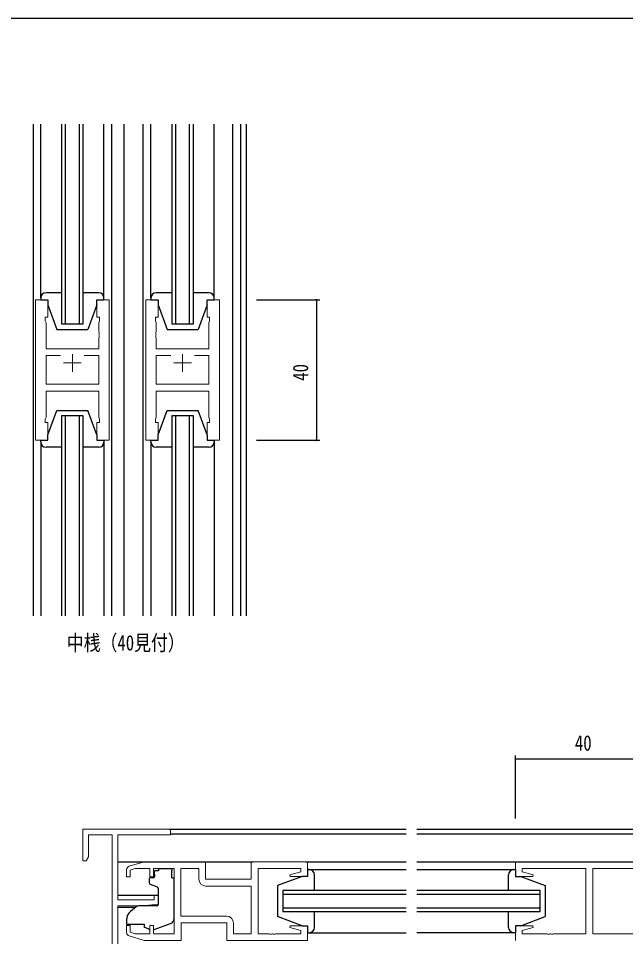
# Model space of a CAD drawing. Units: millimetres, scale not verified. Extents: x -397 to 397, y -282 to 282.
# Drawn here: x -217.6 to -44.6, y 17.9 to 279.3 of the extents above; entities that cross this region are included whole.
import ezdxf
from ezdxf.enums import TextEntityAlignment as Align

# ---------------------------------------------------------------- set-up
doc = ezdxf.new("R2010")
doc.units = ezdxf.units.MM
doc.header["$LTSCALE"] = 2
for name, color, linetype in [('0-1_USER1', 3, 'Continuous'), ('0-3_YKK_12', 2, 'Continuous'), ('0-4_YKK_13', 4, 'Continuous'), ('0-6_YKK_D', 6, 'Continuous'), ('0-7_YKK_ZWAK', 7, 'Continuous')]:
    doc.layers.add(name, color=color, linetype=linetype)
doc.layers.add('0-2_YKK_11', color=7, linetype='Continuous', lineweight=18)
doc.styles.add('ＭＳ ゴシック', font='')
doc.styles.get('ＭＳ ゴシック').set_extended_font_data('MS Gothic')

msp = doc.modelspace()

# ---------------------------------------------------------------- linework, layer by layer
at = {"layer": '0-2_YKK_11', "color": 2}
for p, q in [((-202.194, 183.729), (-202.194, 178.729)), ((-170.794, 183.729), (-170.794, 178.729)), ((-199.694, 181.229), (-204.694, 181.229)), ((-173.294, 181.229), (-168.294, 181.229))]:
    msp.add_line(p, q, dxfattribs=at)
at = {"layer": '0-2_YKK_11'}
for p, q in [((-198.844, 183.299), (-194.694, 183.299)), ((-174.145, 183.299), (-178.294, 183.299))]:
    msp.add_line(p, q, dxfattribs=at)
for points in [[(-191.694, 199.229), (-191.694, 159.229), (-195.194, 159.229), (-195.194, 164.229), (-194.494, 164.229), (-194.494, 165.229), (-194.694, 165.779), (-194.694, 173.229), (-209.694, 173.229), (-209.694, 165.779), (-209.894, 165.229), (-209.894, 164.229), (-209.194, 164.229), (-209.194, 159.229), (-212.694, 159.229), (-212.694, 199.229), (-209.194, 199.229), (-209.194, 194.229), (-209.894, 194.229), (-209.894, 193.229), (-209.694, 192.68), (-209.694, 185.229), (-194.694, 185.229), (-194.694, 188.271), (-194.574, 188.454), (-194.574, 189.004), (-194.694, 189.188), (-194.694, 189.271), (-194.574, 189.454), (-194.574, 190.004), (-194.694, 190.188), (-194.694, 192.68), (-194.494, 193.229), (-194.494, 194.229), (-195.194, 194.229), (-195.194, 199.229)], [(-181.294, 199.229), (-181.294, 159.229), (-177.794, 159.229), (-177.794, 164.229), (-178.494, 164.229), (-178.494, 165.229), (-178.294, 165.779), (-178.294, 173.229), (-163.294, 173.229), (-163.294, 165.779), (-163.094, 165.229), (-163.094, 164.229), (-163.794, 164.229), (-163.794, 159.229), (-160.294, 159.229), (-160.294, 199.229), (-163.794, 199.229), (-163.794, 194.229), (-163.094, 194.229), (-163.094, 193.229), (-163.294, 192.68), (-163.294, 185.229), (-178.294, 185.229), (-178.294, 188.271), (-178.414, 188.454), (-178.414, 189.004), (-178.294, 189.188), (-178.294, 189.271), (-178.414, 189.454), (-178.414, 190.004), (-178.294, 190.188), (-178.294, 192.68), (-178.494, 193.229), (-178.494, 194.229), (-177.794, 194.229), (-177.794, 199.229)], [(-37.903, 18.739), (-37.903, 37.279), (-53.973, 37.279), (-53.973, 18.739)]]:
    msp.add_lwpolyline(points, close=True, dxfattribs=at)
for points in [[(-198.844, 183.299), (-194.694, 183.299), (-194.694, 175.159), (-209.694, 175.159), (-209.694, 183.299), (-205.545, 183.299)], [(-174.145, 183.299), (-178.294, 183.299), (-178.294, 175.159), (-163.294, 175.159), (-163.294, 183.299), (-167.444, 183.299)], [(-184.323, 12.809), (-184.323, 11.709), (-189.223, 11.709), (-189.223, 26.709), (-182.223, 26.709), (-177.723, 27.103), (-177.723, 29.709), (-178.923, 29.709), (-178.923, 28.409), (-189.223, 28.409), (-189.223, 46.879), (-174.223, 46.879), (-174.223, 48.509), (-199.223, 48.509), (-199.223, 39.509), (-198.223, 39.509), (-197.593, 40.6), (-197.593, 46.879), (-190.853, 46.879)], [(-190.853, 46.879), (-190.853, -19.861), (-197.593, -19.861), (-197.593, -13.582), (-198.223, -12.491), (-199.223, -12.491), (-199.223, -16.033), (-199.103, -16.216), (-199.103, -16.766), (-199.223, -16.949), (-199.223, -17.033), (-199.103, -17.216), (-199.103, -17.766), (-199.223, -17.949), (-199.223, -21.491), (-174.223, -21.491), (-174.223, -19.861), (-189.223, -19.861), (-189.223, 10.509), (-177.723, 10.509)], [(-186.723, 19.053), (-186.723, 21.109), (-185.723, 21.109), (-185.723, 19.157), (-184.328, 18.739), (-180.123, 18.739), (-180.123, 21.109), (-179.123, 21.109), (-179.123, 18.739), (-173.223, 18.739), (-173.223, 37.279), (-179.123, 37.279), (-179.123, 34.909), (-180.123, 34.909), (-180.123, 37.279), (-184.328, 37.279), (-185.723, 36.861), (-185.723, 34.909), (-186.723, 34.909), (-186.723, 36.965)], [(-186.01, 37.923), (-181.723, 39.209), (-164.223, 39.209), (-164.223, 34.209), (-151.223, 34.209), (-151.223, 39.209), (-135.223, 39.209), (-135.223, 35.009), (-140.184, 35.009), (-140.252, 35.531), (-137.153, 36.362), (-137.153, 37.279), (-149.223, 37.279), (-149.223, 18.739), (-146.181, 18.739), (-145.998, 18.619), (-145.448, 18.619), (-145.265, 18.739), (-145.181, 18.739), (-144.998, 18.619), (-144.448, 18.619), (-144.265, 18.739), (-137.153, 18.739), (-137.153, 19.656), (-140.252, 20.487), (-140.184, 21.009), (-135.223, 21.009), (-135.223, 16.809)], [(-171.293, 23.739), (-171.293, 37.279), (-166.153, 37.279), (-166.153, 34.279)], [(-158.293, 23.739), (-171.293, 23.739), (-171.293, 37.279)], [(-36.973, 39.209), (-75.973, 39.209), (-75.973, 35.009), (-71.013, 35.009), (-70.944, 35.531), (-74.043, 36.362), (-74.043, 37.279), (-55.973, 37.279), (-55.973, 18.739), (-65.015, 18.739), (-65.198, 18.619), (-65.748, 18.619), (-65.931, 18.739), (-66.015, 18.739), (-66.198, 18.619), (-66.748, 18.619), (-66.931, 18.739), (-74.043, 18.739), (-74.043, 19.656), (-70.944, 20.487), (-71.013, 21.009), (-75.973, 21.009), (-75.973, 16.809)], [(-164.153, 32.279), (-151.223, 32.279), (-151.223, 18.739), (-156.293, 18.739), (-156.293, 21.739)], [(-135.223, 16.809), (-158.223, 16.809), (-158.223, 21.809), (-171.223, 21.809), (-171.223, 16.809), (-181.723, 16.809), (-186.01, 18.095)]]:
    msp.add_lwpolyline(points, dxfattribs=at)
for centre, radius, start, end in [((-185.723, 36.965), 1, 106.69926, 180.00004), ((-164.153, 34.279), 2, 180.00001, 269.99999), ((-158.293, 21.739), 2, 0.00001, 89.99999), ((-185.723, 19.053), 1, 179.99996, 253.30074)]:
    msp.add_arc(centre, radius, start, end, dxfattribs=at)
at = {"layer": '0-3_YKK_12'}
for p, q in [((-213.394, 249.229), (-213.394, 109.229)), ((-205.194, 192.229), (-205.194, 249.229)), ((-204.194, 249.229), (-204.194, 192.229)), ((-200.194, 192.229), (-200.194, 249.229)), ((-199.194, 249.229), (-199.194, 192.229)), ((-190.994, 249.229), (-190.994, 109.229)), ((-187.494, 249.229), (-187.494, 109.229)), ((-181.994, 109.229), (-181.994, 249.229)), ((-173.794, 192.229), (-173.794, 249.229)), ((-172.794, 249.229), (-172.794, 192.229)), ((-168.794, 192.229), (-168.794, 249.229)), ((-167.794, 249.229), (-167.794, 192.229)), ((-156.594, 249.229), (-156.594, 109.229)), ((-154.324, 249.229), (-154.324, 109.229)), ((-152.694, 249.229), (-152.694, 109.229)), ((-199.194, 192.229), (-205.194, 192.229)), ((-167.794, 192.229), (-173.794, 192.229)), ((-205.194, 166.229), (-199.194, 166.229)), ((-205.194, 109.229), (-205.194, 166.229)), ((-204.194, 166.229), (-204.194, 109.229)), ((-200.194, 109.229), (-200.194, 166.229)), ((-199.194, 166.229), (-199.194, 109.229)), ((-173.794, 166.229), (-167.794, 166.229)), ((-173.794, 109.229), (-173.794, 166.229)), ((-172.794, 166.229), (-172.794, 109.229)), ((-168.794, 109.229), (-168.794, 166.229)), ((-167.794, 166.229), (-167.794, 109.229)), ((-174.523, 48.509), (-107.098, 48.509)), ((-107.098, 47.109), (-174.223, 47.109)), ((-104.098, 48.509), (-7.848, 48.509)), ((-7.848, 47.109), (-104.098, 47.109)), ((-189.223, 39.209), (-150.723, 39.209)), ((-135.723, 39.209), (-107.098, 39.209)), ((-104.098, 39.209), (-7.848, 39.209)), ((-189.223, 29.709), (-177.723, 29.709)), ((-142.223, 30.009), (-107.098, 30.009)), ((-68.973, 31.009), (-104.098, 31.009)), ((-104.098, 30.009), (-68.973, 30.009)), ((-189.223, 26.309), (-184.1, 26.309)), ((-107.098, 26.009), (-142.223, 26.009)), ((-68.973, 26.009), (-104.098, 26.009))]:
    msp.add_line(p, q, dxfattribs=at)
for points in [[(-107.098, 31.009), (-142.223, 31.009), (-142.223, 25.009), (-107.098, 25.009)], [(-104.098, 25.009), (-68.973, 25.009), (-68.973, 31.009)]]:
    msp.add_lwpolyline(points, dxfattribs=at)
at = {"layer": '0-4_YKK_13'}
for p, q in [((-211.194, 199.729), (-211.194, 249.229)), ((-193.194, 199.729), (-193.194, 249.229)), ((-179.794, 199.729), (-179.794, 249.229)), ((-161.794, 199.729), (-161.794, 249.229)), ((-211.194, 199.729), (-211.194, 199.229)), ((-211.194, 199.229), (-209.194, 199.229)), ((-205.194, 201.229), (-209.694, 201.229)), ((-209.194, 199.229), (-209.194, 197.729)), ((-194.694, 201.229), (-199.194, 201.229)), ((-195.194, 199.229), (-193.194, 199.229)), ((-195.194, 197.729), (-195.194, 199.229)), ((-193.194, 199.229), (-193.194, 199.729)), ((-179.794, 199.729), (-179.794, 199.229)), ((-179.794, 199.229), (-177.794, 199.229)), ((-173.794, 201.229), (-178.294, 201.229)), ((-177.794, 199.229), (-177.794, 197.729)), ((-163.294, 201.229), (-167.794, 201.229)), ((-163.794, 199.229), (-161.794, 199.229)), ((-163.794, 197.729), (-163.794, 199.229)), ((-161.794, 199.229), (-161.794, 199.729)), ((-209.194, 197.729), (-206.594, 190.729)), ((-195.194, 197.729), (-197.794, 190.729)), ((-177.794, 197.729), (-175.194, 190.729)), ((-163.794, 197.729), (-166.394, 190.729)), ((-206.594, 190.729), (-197.794, 190.729)), ((-175.194, 190.729), (-166.394, 190.729)), ((-209.194, 160.729), (-206.594, 167.729)), ((-206.594, 167.729), (-197.794, 167.729)), ((-195.194, 160.729), (-197.794, 167.729)), ((-177.794, 160.729), (-175.194, 167.729)), ((-177.794, 160.729), (-175.194, 167.729)), ((-175.194, 167.729), (-166.394, 167.729)), ((-175.194, 167.729), (-166.394, 167.729)), ((-163.794, 160.729), (-166.394, 167.729)), ((-163.794, 160.729), (-166.394, 167.729)), ((-209.194, 159.229), (-209.194, 160.729)), ((-195.194, 160.729), (-195.194, 159.229)), ((-177.794, 159.229), (-177.794, 160.729)), ((-163.794, 160.729), (-163.794, 159.229)), ((-163.794, 160.729), (-163.794, 159.229)), ((-211.194, 159.229), (-209.194, 159.229)), ((-211.194, 158.729), (-211.194, 159.229)), ((-211.194, 158.729), (-211.194, 109.229)), ((-205.194, 157.229), (-209.694, 157.229)), ((-194.694, 157.229), (-199.194, 157.229)), ((-195.194, 159.229), (-193.194, 159.229)), ((-193.194, 159.229), (-193.194, 158.729)), ((-193.194, 158.729), (-193.194, 109.229)), ((-179.794, 159.229), (-177.794, 159.229)), ((-179.794, 158.729), (-179.794, 159.229)), ((-179.794, 158.729), (-179.794, 109.229)), ((-173.794, 157.229), (-178.294, 157.229)), ((-174.194, 157.229), (-178.294, 157.229)), ((-163.294, 157.229), (-167.794, 157.229)), ((-163.294, 157.229), (-167.394, 157.229)), ((-163.794, 159.229), (-161.794, 159.229)), ((-161.794, 159.229), (-161.794, 158.729)), ((-161.794, 158.729), (-161.794, 109.229)), ((-177.623, 36.609), (-178.793, 36.609)), ((-178.793, 35.609), (-178.793, 36.609)), ((-177.623, 37.279), (-173.823, 37.279)), ((-177.623, 37.279), (-177.623, 36.609)), ((-173.823, 37.279), (-173.823, 36.609)), ((-173.823, 35.609), (-173.823, 36.609)), ((-135.223, 37.01), (-107.098, 37.009)), ((-104.098, 37.008), (-75.973, 37.008)), ((-180.323, 34.309), (-180.323, 33.259)), ((-179.093, 34.609), (-180.023, 34.609)), ((-178.793, 35.609), (-178.793, 34.909)), ((-173.823, 34.609), (-173.823, 35.609)), ((-173.823, 34.609), (-173.223, 34.609)), ((-173.223, 23.054), (-173.223, 34.609)), ((-136.723, 35.009), (-143.723, 32.409)), ((-136.723, 35.009), (-143.723, 32.409)), ((-133.223, 31.409), (-133.223, 35.509)), ((-133.223, 31.009), (-133.223, 35.509)), ((-77.973, 31.009), (-77.973, 35.509)), ((-74.473, 35.009), (-67.473, 32.409)), ((-179.994, 32.789), (-177.994, 32.061)), ((-177.723, 31.613), (-177.723, 27.006)), ((-143.723, 32.409), (-143.723, 23.609)), ((-143.723, 32.409), (-143.723, 23.609)), ((-67.473, 32.409), (-67.473, 23.609)), ((-183.96, 26.426), (-185.652, 25.007)), ((-177.94, 26.707), (-183.326, 26.66)), ((-136.723, 21.009), (-143.723, 23.609)), ((-136.723, 21.009), (-143.723, 23.609)), ((-133.223, 20.509), (-133.223, 25.009)), ((-133.223, 20.509), (-133.223, 24.609)), ((-77.973, 20.509), (-77.973, 25.009)), ((-74.473, 21.009), (-67.473, 23.609)), ((-186.723, 22.709), (-186.723, 21.409)), ((-181.723, 21.109), (-181.723, 20.612)), ((-178.851, 19.968), (-174.214, 21.643)), ((-136.723, 21.009), (-135.223, 21.009)), ((-136.723, 21.009), (-135.223, 21.009)), ((-74.473, 21.009), (-75.973, 21.009)), ((-180.417, 20.003), (-181.723, 20.612)), ((-135.223, 19.008), (-107.098, 19.01)), ((-75.973, 19.009), (-104.098, 19.009))]:
    msp.add_line(p, q, dxfattribs=at)
for points in [[(-179.794, 158.729), (-179.794, 159.229), (-177.794, 159.229), (-177.794, 160.729)], [(-163.794, 159.229), (-161.794, 159.229), (-161.794, 158.729)], [(-134.723, 37.009), (-135.223, 37.009), (-135.223, 35.009), (-136.723, 35.009)], [(-134.723, 37.009), (-135.223, 37.009), (-135.223, 35.009), (-136.723, 35.009)], [(-76.473, 37.009), (-75.973, 37.009), (-75.973, 35.009), (-74.473, 35.009)], [(-186.723, 21.409), (-181.723, 21.409), (-181.723, 21.109)], [(-135.223, 21.009), (-135.223, 19.009), (-134.723, 19.009)], [(-135.223, 21.009), (-135.223, 19.009), (-134.723, 19.009)], [(-75.973, 21.009), (-75.973, 19.009), (-76.473, 19.009)]]:
    msp.add_lwpolyline(points, dxfattribs=at)
for centre, radius, start, end in [((-209.694, 199.729), 1.5, 90, 180), ((-194.694, 199.729), 1.5, 0, 90), ((-178.294, 199.729), 1.5, 90, 180), ((-163.294, 199.729), 1.5, 0, 90), ((-209.694, 158.729), 1.5, 180, 270), ((-194.694, 158.729), 1.5, 270, 0), ((-178.294, 158.729), 1.5, 180, 270), ((-178.294, 158.729), 1.5, 180, 270), ((-163.294, 158.729), 1.5, 270, 0), ((-163.294, 158.729), 1.5, 270, 0), ((-134.723, 35.509), 1.5, 0, 90), ((-134.723, 35.509), 1.5, 0, 90), ((-76.473, 35.509), 1.5, 90, 180), ((-180.023, 34.309), 0.3, 90, 180), ((-179.093, 34.909), 0.3, 270, 0), ((-179.823, 33.259), 0.5, 180, 250), ((-178.223, 31.613), 0.5, 0, 70), ((-183.317, 25.66), 1, 90.5, 130), ((-178.023, 27.006), 0.3, 270.5, 0), ((-183.723, 22.709), 3, 130, 180), ((-174.723, 23.054), 1.5, 289.85326, 0), ((-179.994, 20.909), 1, 245, 262.59308), ((-179.191, 20.909), 1, 273.88684, 289.85326), ((-134.723, 20.509), 1.5, 270, 0), ((-134.723, 20.509), 1.5, 270, 0), ((-76.473, 20.509), 1.5, 180, 270)]:
    msp.add_arc(centre, radius, start, end, dxfattribs=at)
at = {"layer": '0-6_YKK_D'}
for p, q in [((-149.694, 199.229), (-131.694, 199.229)), ((-132.694, 199.229), (-132.694, 159.229)), ((-149.694, 159.229), (-131.694, 159.229)), ((-75.973, 51.509), (-75.973, 69.509)), ((-75.973, 68.509), (-35.973, 68.509))]:
    msp.add_line(p, q, dxfattribs=at)
for centre, start, end in [((-132.694, 199.229), 90, 270), ((-132.694, 199.229), 270, 90), ((-132.694, 159.229), 90, 270), ((-132.694, 159.229), 270, 90), ((-75.973, 68.509), 0, 180), ((-75.973, 68.509), 180, 0)]:
    msp.add_arc(centre, 0.106, start, end, dxfattribs=at)
at = {"layer": '0-7_YKK_ZWAK'}
msp.add_line((376.1, 279.325), (-393.9, 279.325), dxfattribs=at)

# ---------------------------------------------------------------- texts
at = {"layer": '0-1_USER1', "style": 'ＭＳ ゴシック', "width": 0.8}
msp.add_text('中桟（40見付）', height=4.399, dxfattribs=at).set_placement((-203.774, 98.036), align=Align.BOTTOM_LEFT)
at = {"layer": '0-6_YKK_D', "style": 'ＭＳ ゴシック', "width": 0.8}
msp.add_text('40', height=4.399, rotation=90, dxfattribs=at).set_placement((-133.694, 176.135), align=Align.BOTTOM_LEFT)
msp.add_text('40', height=4.399, dxfattribs=at).set_placement((-59.068, 69.509), align=Align.BOTTOM_LEFT)

doc.saveas('drawing.dxf')
